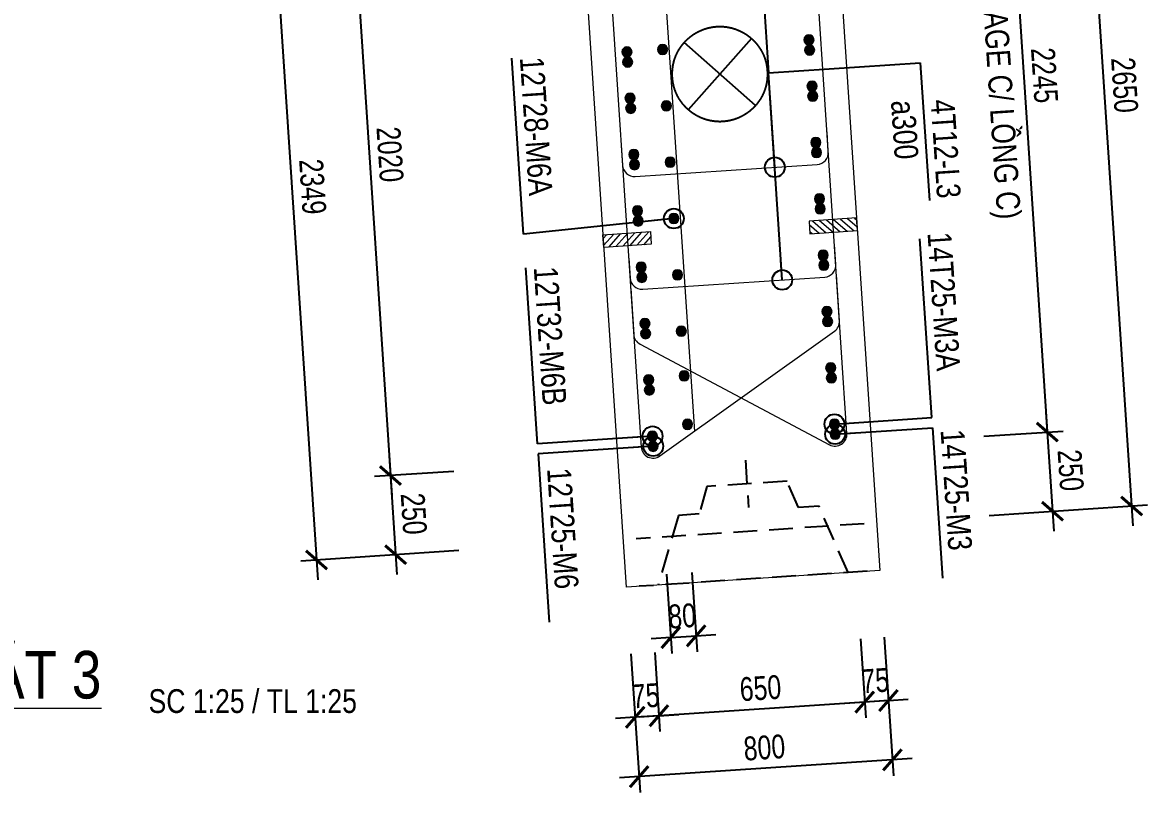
# Model space of a CAD drawing. Header units: millimetres. Extents: x 2611025 to 4139346, y -89870 to 101087.
# Drawn here: x 3263236 to 3277421, y -24402 to -14695 of the extents above; entities that cross this region are included whole.
import ezdxf
from ezdxf.enums import TextEntityAlignment as Align

# ---------------------------------------------------------------- set-up
doc = ezdxf.new("R2010")
doc.units = ezdxf.units.MM
doc.header["$LTSCALE"] = 1200
doc.header["$PDMODE"] = 35
doc.linetypes.add('CENTER', pattern=[2, 1.25, -0.25, 0.25, -0.25])
doc.linetypes.add('HIDDEN', pattern=[0.375, 0.25, -0.125])
for name, color, linetype, lineweight in [('5', 5, 'Continuous', 13), ('BOUND', 3, 'Continuous', 20), ('CWS', 8, 'HIDDEN', 9), ('ENOTE', 2, 'Continuous', 15), ('GRID', 74, 'CENTER', 15), ('LEADER', 8, 'Continuous', 9), ('MCT', 6, 'Continuous', 20), ('TEXTEN', 3, 'Continuous', 13), ('TEXTMA', 2, 'Continuous', 13), ('TEXTVN', 2, 'Continuous', 20), ('TIE', 4, 'Continuous', 13)]:
    doc.layers.add(name, color=color, linetype=linetype, lineweight=lineweight)
for name, color, linetype in [('CDC.02.DIM', 1, 'Continuous'), ('CDC.04.HIDDEN', 8, 'HIDDEN'), ('MIE', 5, 'HIDDEN')]:
    doc.layers.add(name, color=color, linetype=linetype)
doc.styles.add('DB_Arial', font='arial.ttf', dxfattribs={"width": 0.8})
doc.styles.add('SMTEXT', font='arial.ttf', dxfattribs={"width": 0.75})
doc.dimstyles.new('BSV25', dxfattribs={"dimtxt": 300, "dimasz": 250, "dimexe": 200, "dimexo": 0, "dimgap": 108, "dimtad": 1, "dimdec": 0, "dimlfac": 0.25, "dimdsep": 46, "dimtxsty": 'SMTEXT', "dimblk": 'ARCHTICK', "dimcen": 100, "dimdle": 250, "dimclrd": 256, "dimclre": 256, "dimclrt": 2, "dimadec": 0, "dimazin": 0, "dimtfac": 1, "dimtdec": 0, "dimtix": 1, "dimtmove": 2, "dimatfit": 3, "dimfxl": 800, "dimfxlon": 1, "dimtolj": 1, "dimtzin": 0, "dimarcsym": 0})

# ---------------------------------------------------------------- blocks, each defined once
blk = doc.blocks.new('cws800')
at = {"layer": 'CDC.04.HIDDEN'}
for p, q in [((-599.9999999998836, 1440.217173506608), (-599.9999999998836, -1440.217173506608)), ((0, 1440.217173506608), (0, -1440.217173506608))]:
    blk.add_line(p, q, dxfattribs=at)
for points in [[(0, 1200), (-860, 888.2171735063894), (-860, 627.473455327563), (-1199.999999999767, 507.1904364598886), (-1199.999999999767, -507.1904364598886), (-859.9999999997672, -627.473455327854), (-859.9999999997672, -888.217173506433), (0, -1200)], [(-1499.999999999767, 0), (-899.9999999997672, 0)]]:
    blk.add_lwpolyline(points, dxfattribs=at)
blk = doc.blocks.new('mct1')
at = {"lineweight": 9}
h = blk.add_hatch(color=256, dxfattribs=at)
h.dxf.hatch_style = 1
h.paths.add_polyline_path([(-16, 0, 1), (16, 0, 1)])
blk.add_circle((0, 0), 16, dxfattribs=at)
blk = doc.blocks.new('_ArchTick')
at = {"color": 0, "linetype": 'ByBlock', "const_width": 0.15}
blk.add_lwpolyline([(-0.5, -0.5), (0.5, 0.5)], dxfattribs=at)
blk = doc.blocks.new('*D544')
at = {"layer": 'CDC.02.DIM', "lineweight": -2, "transparency": 16777216}
for p, q in [((3276504.860607076, -9963.927750100818), (3277237.939031924, -21039.69389446275)), ((3275723.117965526, -10266.21642402673), (3276720.934736659, -10200.17332259833)), ((3276423.174839661, -20843.07418282228), (3277420.991610793, -20777.03108139388))]:
    blk.add_line(p, q, dxfattribs=at)
at = {"layer": 'Defpoints', "color": 0, "transparency": 16777216}
for p in [(3273306.534991135, -10426.16426125006), (3277221.428256567, -20790.23970167956), (3274006.987413546, -21002.99583965287)]:
    blk.add_point(p, dxfattribs=at)
at = {"layer": 'CDC.02.DIM', "lineweight": -2, "transparency": 16777216, "xscale": 250, "yscale": 250, "zscale": 250}
for p, rotation in [((3276521.371382433, -10213.38194288401), 93.78674715767883), ((3277221.428256567, -20790.23970167956), 273.7867471576789)]:
    blk.add_blockref('_ArchTick', p, dxfattribs=dict(at, rotation=rotation))
at = {"layer": 'CDC.02.DIM', "color": 2, "transparency": 16777216, "insert": (3277132.001517793, -15484.56222024298), "char_height": 300, "attachment_point": 5, "rotation": 273.78674715767886, "style": 'SMTEXT'}
blk.add_mtext('\\A1;2650', dxfattribs=at)
blk = doc.blocks.new('*D545')
at = {"layer": 'CDC.02.DIM', "lineweight": -2, "transparency": 16777216}
for p, q in [((3275548.021760587, -10649.08866351264), (3276174.079159366, -20107.92022475819)), ((3274766.279119038, -10951.37733743855), (3275764.095890171, -10885.33423601015)), ((3275359.314967103, -19911.30051311775), (3276357.131738236, -19845.25741168935))]:
    blk.add_line(p, q, dxfattribs=at)
at = {"layer": 'Defpoints', "color": 0, "transparency": 16777216}
for p in [(3272983.718540167, -11069.36075134631), (3276157.568384009, -19858.46603197503), (3272943.127540984, -20071.2221699486)]:
    blk.add_point(p, dxfattribs=at)
at = {"layer": 'CDC.02.DIM', "lineweight": -2, "transparency": 16777216, "xscale": 250, "yscale": 250, "zscale": 250}
for p, rotation in [((3275564.532535944, -10898.54285629583), 93.78674715767883), ((3276157.568384009, -19858.46603197503), 273.7867471576789)]:
    blk.add_blockref('_ArchTick', p, dxfattribs=dict(at, rotation=rotation))
at = {"layer": 'CDC.02.DIM', "color": 2, "transparency": 16777216, "insert": (3276121.65215827, -15361.25584209664), "char_height": 300, "attachment_point": 5, "rotation": 273.78674715767886, "style": 'SMTEXT'}
blk.add_mtext('\\A1;2245', dxfattribs=at)
blk = doc.blocks.new('*D546')
at = {"layer": 'CDC.02.DIM', "lineweight": -2, "transparency": 16777216}
for p, q in [((3276141.057608651, -19609.01183919175), (3276240.12473055, -21105.77431037044)), ((3275359.314967102, -19911.30051311766), (3276357.131738235, -19845.25741168926)), ((3275425.360538287, -20909.15459873001), (3276423.17730942, -20843.11149730161))]:
    blk.add_line(p, q, dxfattribs=at)
at = {"layer": 'Defpoints', "color": 0, "transparency": 16777216}
for p in [(3272943.127540984, -20071.22216994848), (3276223.613955193, -20856.32011758728), (3273009.210429441, -21069.07378562001)]:
    blk.add_point(p, dxfattribs=at)
at = {"layer": 'CDC.02.DIM', "lineweight": -2, "transparency": 16777216, "xscale": 250, "yscale": 250, "zscale": 250}
for p, rotation in [((3276157.568384008, -19858.46603197494), 93.78674715767883), ((3276223.613955193, -20856.32011758728), 273.7867471576789)]:
    blk.add_blockref('_ArchTick', p, dxfattribs=dict(at, rotation=rotation))
at = {"layer": 'CDC.02.DIM', "color": 2, "transparency": 16777216, "insert": (3276451.192867894, -20340.14447274231), "char_height": 300, "attachment_point": 5, "rotation": 273.78674715767886, "style": 'SMTEXT'}
blk.add_mtext('\\A1;250', dxfattribs=at)
blk = doc.blocks.new('*D548')
at = {"layer": 'CDC.02.DIM', "lineweight": -2, "transparency": 16777216}
for p, q in [((3266306.636971117, -11844.83120574555), (3266960.25491315, -21720.06314320402)), ((3267121.40116338, -12041.45091738604), (3266123.584392247, -12107.49401881444)), ((3267741.997554699, -21417.77446927814), (3266744.180783566, -21483.81757070654))]:
    blk.add_line(p, q, dxfattribs=at)
at = {"layer": 'Defpoints', "color": 0, "transparency": 16777216}
for p in [(3270193.03421525, -11838.14688495811), (3270813.630607077, -21214.47043681663), (3266943.744137793, -21470.60895042084)]:
    blk.add_point(p, dxfattribs=at)
at = {"layer": 'CDC.02.DIM', "lineweight": -2, "transparency": 16777216, "xscale": 250, "yscale": 250, "zscale": 250}
for p, rotation in [((3266323.147746474, -12094.28539852874), 93.78674715767883), ((3266943.744137793, -21470.60895042084), 273.7867471576789)]:
    blk.add_blockref('_ArchTick', p, dxfattribs=dict(at, rotation=rotation))
at = {"layer": 'CDC.02.DIM', "color": 2, "transparency": 16777216, "insert": (3266894.149736276, -16765.19181495631), "char_height": 300, "attachment_point": 5, "rotation": 273.78674715767886, "style": 'SMTEXT'}
blk.add_mtext('\\A1;2349', dxfattribs=at)
blk = doc.blocks.new('*D549')
at = {"layer": 'CDC.02.DIM', "lineweight": -2, "transparency": 16777216}
for p, q in [((3267325.492385134, -12096.6518971014), (3267892.028582859, -20656.20327063891)), ((3268140.256577397, -12293.27160874187), (3267142.439806264, -12359.31471017026)), ((3268673.771224408, -20353.91459671303), (3267675.954453275, -20419.95769814143))]:
    blk.add_line(p, q, dxfattribs=at)
at = {"layer": 'Defpoints', "color": 0, "transparency": 16777216}
for p in [(3270214.072858146, -12156.01067774155), (3270747.587505595, -20216.65366568379), (3267875.517807502, -20406.74907785575)]:
    blk.add_point(p, dxfattribs=at)
at = {"layer": 'CDC.02.DIM', "lineweight": -2, "transparency": 16777216, "xscale": 250, "yscale": 250, "zscale": 250}
for p, rotation in [((3267342.003160491, -12346.10608988459), 93.78674715767883), ((3267875.517807502, -20406.74907785575), 273.7867471576789)]:
    blk.add_blockref('_ArchTick', p, dxfattribs=dict(at, rotation=rotation))
at = {"layer": 'CDC.02.DIM', "color": 2, "transparency": 16777216, "insert": (3267869.362182289, -16359.17898183136), "char_height": 300, "attachment_point": 5, "rotation": 273.78674715767886, "style": 'SMTEXT'}
blk.add_mtext('\\A1;2020', dxfattribs=at)
blk = doc.blocks.new('*D550')
at = {"layer": 'CDC.02.DIM', "lineweight": -2, "transparency": 16777216}
for p, q in [((3267859.007032149, -20157.29488507326), (3267958.069215126, -21653.98273621878)), ((3268673.771224412, -20353.91459671373), (3267675.954453279, -20419.95769814213)), ((3268739.811856675, -21351.69406229287), (3267741.995085542, -21417.73716372126))]:
    blk.add_line(p, q, dxfattribs=at)
at = {"layer": 'Defpoints', "color": 0, "transparency": 16777216}
for p in [(3270747.587505595, -20216.65366568472), (3270813.628137912, -21214.4331312603), (3267941.558439769, -21404.52854343559)]:
    blk.add_point(p, dxfattribs=at)
at = {"layer": 'CDC.02.DIM', "lineweight": -2, "transparency": 16777216, "xscale": 250, "yscale": 250, "zscale": 250}
for p, rotation in [((3267875.517807506, -20406.74907785645), 93.78674715767883), ((3267941.558439769, -21404.52854343559), 273.7867471576789)]:
    blk.add_blockref('_ArchTick', p, dxfattribs=dict(at, rotation=rotation))
at = {"layer": 'CDC.02.DIM', "color": 2, "transparency": 16777216, "insert": (3268169.13982193, -20888.39020860719), "char_height": 300, "attachment_point": 5, "rotation": 273.78674715767886, "style": 'SMTEXT'}
blk.add_mtext('\\A1;250', dxfattribs=at)
blk = doc.blocks.new('tremie')
at = {"layer": 'MIE', "color": 74, "ltscale": 1000}
for p, q in [((424.2640687227249, -424.2640687111998), (-424.2640687087551, 424.2640687113162)), ((424.2640687217936, 424.2640687118983), (-424.2640687078238, -424.2640687117819))]:
    blk.add_line(p, q, dxfattribs=at)
at = {"layer": 'MIE', "ltscale": 500}
blk.add_circle((0, 0), 600, dxfattribs=at)
blk = doc.blocks.new('*D557')
at = {"layer": 'CDC.02.DIM', "lineweight": -2, "transparency": 16777216}
for p, q in [((3274151.558224109, -23192.35360295523), (3274217.638641338, -24190.16790354368)), ((3270958.552462224, -23403.81093808915), (3271024.632879454, -24401.6252386776)), ((3274453.87613304, -23974.08493911868), (3270761.963220861, -24218.58248286726))]:
    blk.add_line(p, q, dxfattribs=at)
at = {"layer": 'Defpoints', "color": 0, "transparency": 16777216}
for p in [(3274046.217727133, -21601.71209793587), (3270853.211965255, -21813.16943315981), (3271011.416796008, -24202.06237855993)]:
    blk.add_point(p, dxfattribs=at)
at = {"layer": 'CDC.02.DIM', "lineweight": -2, "transparency": 16777216, "xscale": 250, "yscale": 250, "zscale": 250}
for p, rotation in [((3274204.422557893, -23990.60504342601), 3.788889876272385), ((3271011.416796008, -24202.06237855993), 183.7888898762724)]:
    blk.add_blockref('_ArchTick', p, dxfattribs=dict(at, rotation=rotation))
at = {"layer": 'CDC.02.DIM', "color": 2, "transparency": 16777216, "insert": (3272590.661329073, -23835.73265793658), "char_height": 300, "attachment_point": 5, "rotation": 3.788889876272409, "style": 'SMTEXT'}
blk.add_mtext('\\A1;800', dxfattribs=at)
blk = doc.blocks.new('*D558')
at = {"layer": 'CDC.02.DIM', "lineweight": -2, "transparency": 16777216}
for p, q in [((3273802.653621006, -22463.81700262497), (3273868.734038235, -23461.63130321342)), ((3274101.557678107, -22444.02203196447), (3274167.638095336, -23441.83633255292)), ((3273855.51795479, -23262.06844309572), (3273606.064379643, -23278.58854740305)), ((3274154.42201189, -23242.27347243522), (3273855.51795479, -23262.06844309572)), ((3274154.42201189, -23242.27347243522), (3274403.875587038, -23225.75336812792))]:
    blk.add_line(p, q, dxfattribs=at)
at = {"layer": 'Defpoints', "color": 0, "transparency": 16777216}
for p in [(3273746.873436956, -21621.53622311293), (3274045.777494057, -21601.74125244428), (3273855.51795479, -23262.06844309572)]:
    blk.add_point(p, dxfattribs=at)
at = {"layer": 'CDC.02.DIM', "lineweight": -2, "transparency": 16777216, "xscale": 250, "yscale": 250, "zscale": 250}
for p, rotation in [((3273855.51795479, -23262.06844309572), 3.788889876272409), ((3274154.42201189, -23242.27347243522), 183.7888898762724)]:
    blk.add_blockref('_ArchTick', p, dxfattribs=dict(at, rotation=rotation))
at = {"layer": 'CDC.02.DIM', "color": 2, "transparency": 16777216, "insert": (3273987.752203249, -22992.18247829069), "char_height": 300, "attachment_point": 5, "rotation": 3.788889876272409, "style": 'SMTEXT'}
blk.add_mtext('\\A1;75', dxfattribs=at)
blk = doc.blocks.new('*D559')
at = {"layer": 'CDC.02.DIM', "lineweight": -2, "transparency": 16777216}
for p, q in [((3273802.213387934, -22463.84615718425), (3273868.293805163, -23461.6604577727)), ((3271207.896206403, -22635.65524198048), (3271273.976623632, -23633.46954256893)), ((3274104.531296864, -23245.57749334766), (3271011.30696504, -23450.42678675856))]:
    blk.add_line(p, q, dxfattribs=at)
at = {"layer": 'Defpoints', "color": 0, "transparency": 16777216}
for p in [(3273746.43320388, -21621.5653776213), (3271152.116022354, -21793.37446249096), (3271260.760540186, -23433.90668245123)]:
    blk.add_point(p, dxfattribs=at)
at = {"layer": 'CDC.02.DIM', "lineweight": -2, "transparency": 16777216, "xscale": 250, "yscale": 250, "zscale": 250}
for p, rotation in [((3273855.077721717, -23262.097597655), 3.788889876272385), ((3271260.760540186, -23433.90668245123), 183.7888898762724)]:
    blk.add_blockref('_ArchTick', p, dxfattribs=dict(at, rotation=rotation))
at = {"layer": 'CDC.02.DIM', "color": 2, "transparency": 16777216, "insert": (3272540.660783075, -23087.40108699672), "char_height": 300, "attachment_point": 5, "rotation": 3.788889876272409, "style": 'SMTEXT'}
blk.add_mtext('\\A1;650', dxfattribs=at)
blk = doc.blocks.new('*D560')
at = {"layer": 'CDC.02.DIM', "lineweight": -2, "transparency": 16777216}
for p, q in [((3270908.551916227, -22655.47936715494), (3270974.632333457, -23653.29366774336)), ((3271207.896206403, -22635.65524198618), (3271273.976623632, -23633.4695425746)), ((3270961.416250011, -23453.73080762569), (3270711.962674864, -23470.25091193302)), ((3271260.760540187, -23433.90668245693), (3270961.416250011, -23453.73080762569)), ((3271260.760540187, -23433.90668245693), (3271510.214115334, -23417.3865781496))]:
    blk.add_line(p, q, dxfattribs=at)
at = {"layer": 'Defpoints', "color": 0, "transparency": 16777216}
for p in [(3270852.771732179, -21813.19858766819), (3271152.116022354, -21793.37446249096), (3270961.416250011, -23453.73080762569)]:
    blk.add_point(p, dxfattribs=at)
at = {"layer": 'CDC.02.DIM', "lineweight": -2, "transparency": 16777216, "xscale": 250, "yscale": 250, "zscale": 250}
for p, rotation in [((3270961.416250011, -23453.73080762569), 3.788889876272409), ((3271260.760540187, -23433.90668245693), 183.7888898762724)]:
    blk.add_blockref('_ArchTick', p, dxfattribs=dict(at, rotation=rotation))
at = {"layer": 'CDC.02.DIM', "color": 2, "transparency": 16777216, "insert": (3271093.870615009, -23183.83026556647), "char_height": 300, "attachment_point": 5, "rotation": 3.788889876272409, "style": 'SMTEXT'}
blk.add_mtext('\\A1;75', dxfattribs=at)
blk = doc.blocks.new('*D561')
at = {"layer": 'CDC.02.DIM', "lineweight": -2, "transparency": 16777216}
for p, q in [((3271357.53780552, -21650.08838110787), (3271423.618222749, -22647.90268169632)), ((3271676.8363311, -21628.94278339631), (3271742.91674833, -22626.75708398476)), ((3271729.700664884, -22427.19422386706), (3271979.154240031, -22410.67411955973)), ((3271410.402139303, -22448.33982157861), (3271160.948564156, -22464.85992588595)), ((3271410.402139303, -22448.33982157861), (3271729.700664884, -22427.19422386706))]:
    blk.add_line(p, q, dxfattribs=at)
at = {"layer": 'Defpoints', "color": 0, "transparency": 16777216}
for p in [(3271299.660450722, -20776.14032328929), (3271618.958976297, -20754.9947254959), (3271729.700664884, -22427.19422386706)]:
    blk.add_point(p, dxfattribs=at)
at = {"layer": 'CDC.02.DIM', "lineweight": -2, "transparency": 16777216, "xscale": 250, "yscale": 250, "zscale": 250}
for p, rotation in [((3271410.402139303, -22448.33982157861), 3.788889876272385), ((3271729.700664884, -22427.19422386706), 183.7888898762724)]:
    blk.add_blockref('_ArchTick', p, dxfattribs=dict(at, rotation=rotation))
at = {"layer": 'CDC.02.DIM', "color": 2, "transparency": 16777216, "insert": (3271552.793054217, -22177.16596966644), "char_height": 300, "attachment_point": 5, "rotation": 3.788889876272409, "style": 'SMTEXT'}
blk.add_mtext('\\A1;80', dxfattribs=at)
blk = doc.blocks.new('sp')
at = {"layer": '5', "lineweight": 20}
h = blk.add_hatch(dxfattribs=at)
h.set_pattern_fill('ANSI31', color=256, scale=500)
h.set_pattern_definition([(45, (0, 0), (-44.19417382415922, 44.19417382415922), [])])
h.paths.add_polyline_path([(80, 300), (-80, 300), (-80, -300), (80, -300)])
blk.add_lwpolyline([(-80, -300), (80, -300), (80, 300), (-80, 300)], close=True, dxfattribs=at)

msp = doc.modelspace()

# ---------------------------------------------------------------- linework, layer by layer
at = {"layer": 'BOUND'}
msp.add_lwpolyline([(3270853.211965256, -21813.16943315983), (3270193.03421525, -11838.14688495938), (3264061.45564225, -5706.568311960626), (3254183.085744947, -5706.568311960626), (3254185.085744947, -2506.568311960611), (3265386.939041845, -2506.568311960611), (3273306.534991135, -10426.16426125001), (3274046.217727133, -21601.71209793592)], close=True, dxfattribs=at)
at = {"layer": 'TIE'}
msp.add_line((3271176.67600299, -11831.27330988199), (3271707.692247397, -19849.6186002858), dxfattribs=at)
for points in [[(3270905.063623573, -18049.86804433861), (3270943.277626562, -18626.8994895451, 0.2597757491543846), (3271022.615994037, -18749.47576503533), (3273411.64472082, -20017.73391982117, 0.5875841405459742), (3273631.650643521, -19875.33351915477), (3273057.199340171, -11201.11883854477, 0.523929934994877), (3272845.57477508, -11074.42234482891)], [(3272845.57477508, -11074.42234482891), (3270607.746092412, -12089.28485561996, 0.3123962946542712), (3270520.026367328, -12235.80547451328), (3271037.333461952, -20047.14260405775, 0.5875841405461516), (3271274.196640908, -20159.28677282653), (3273475.113696891, -18587.05869845413, 0.259775749151218), (3273537.594808112, -18455.09040450906), (3273499.380805132, -17878.05895946764)], [(3270785.673769197, -16247.08124273615), (3270802.193873512, -16496.5348178823, 0.414213562373095), (3270961.778081189, -16636.29490038259), (3273256.750972536, -16484.3099406906, 0.414213562373095), (3273396.511055036, -16324.72573301401), (3273379.990950723, -16075.2721578674)], [(3270879.729604592, -17667.3243571928), (3270896.249708907, -17916.77793233895, 0.414213562373095), (3271055.833916583, -18056.53801483924), (3273350.806807931, -17904.55305514725, 0.414213562373095), (3273490.566890431, -17744.96884747066), (3273474.046786117, -17495.51527232405)]]:
    msp.add_lwpolyline(points, format="xyb", dxfattribs=at)

# ---------------------------------------------------------------- block references
at = {"layer": 'CWS', "rotation": 273.7888898778787}
msp.add_blockref('cws800', (3272449.714846195, -21707.44076554787), dxfattribs=at)
at = {"layer": 'ENOTE', "rotation": 273.7888898778785}
msp.add_blockref('sp', (3273458.262680233, -17259.01857906424), dxfattribs=at)
at = {"layer": 'ENOTE', "xscale": -1, "rotation": 93.78888987787853}
msp.add_blockref('sp', (3270858.555917113, -17431.18458986685), dxfattribs=at)
at = {"layer": 'GRID', "rotation": 3.461296033722566}
msp.add_blockref('tremie', (3272028.810587722, -15345.44793960634), dxfattribs=at)
at = {"layer": 'MCT', "xscale": -4, "yscale": 4, "zscale": 4, "rotation": 180}
for p in [(3273152.783074555, -14914.39468114516), (3270857.810183206, -15066.37964083785), (3271307.400094477, -15036.60547452846), (3273161.241367965, -15042.11491162011), (3270866.268476616, -15194.09987131281), (3273191.352698841, -15496.79600789859), (3270896.379807492, -15648.78096759129), (3273199.810992251, -15624.51623837354), (3270904.838100902, -15776.50119806624), (3271354.428012173, -15746.72703175685), (3273238.380616539, -16206.91756512686), (3270943.40772519, -16358.90252481955), (3273246.838909949, -16334.63779560181), (3270951.8660186, -16486.62275529451), (3271401.455929871, -16456.84858898511), (3273285.408534235, -16917.03912235524), (3270990.435642886, -17069.02408204794), (3273293.866827645, -17044.75935283019), (3270998.893936297, -17196.74431252289), (3271448.483847568, -17166.9701462135), (3273332.436451933, -17627.16067958351), (3271037.463560584, -17779.1456392762), (3273340.894745343, -17754.88091005846), (3271045.921853994, -17906.86586975116), (3271495.511765265, -17877.09170344177), (3273379.46436963, -18337.28223681178), (3271084.491478282, -18489.26719650447), (3273387.92266304, -18465.00246728673), (3271092.949771692, -18616.98742697942), (3271542.539682963, -18587.21326067003), (3273426.492287328, -19047.40379404016), (3271131.519395978, -19199.38875373286), (3271579.772819133, -19149.43361684326), (3273434.950580738, -19175.12402451511), (3271139.977689388, -19327.10898420781), (3271620.242130239, -19760.5202145533), (3273473.520205025, -19757.52535126843), (3271178.547313676, -19909.51031096112), (3273481.978498436, -19885.24558174338), (3271187.005607086, -20037.23054143607)]:
    msp.add_blockref('mct1', p, dxfattribs=at)

# ---------------------------------------------------------------- texts
at = {"layer": 'TEXTEN', "style": 'DB_Arial', "width": 0.8}
for s, p in [('a300', (3274235.491511998, -16429.27146976646)), ('4T12-L3', (3274769.091321283, -16920.01013537934))]:
    msp.add_text(s, height=300, rotation=273.7894688813846, dxfattribs=at).set_placement(p, align=Align.RIGHT)
at = {"layer": 'TEXTMA', "style": 'DB_Arial', "width": 0.8}
for s, rotation, p in [('12T28-M6A', 273.7840886703913, (3269507.169429657, -15138.60807959568)), ('14T25-M3A', 273.784604438941, (3274647.052236867, -17348.16160872469)), ('12T32-M6B', 273.7840886703913, (3269682.23812738, -17782.02018651991)), ('14T25-M3', 273.7888898770913, (3274811.525933738, -19834.42030080881)), ('12T25-M6', 273.7888898770913, (3269850.166165362, -20320.63219332085))]:
    msp.add_text(s, height=299.9999999999999, rotation=rotation, dxfattribs=at).set_placement(p)
at = {"layer": 'TEXTVN', "style": 'DB_Arial', "width": 0.8}
msp.add_text('(CAGE C/ LỒNG C)', height=300, rotation=273.7867471479103, dxfattribs=at).set_placement((3275330.943088333, -14209.99650370255, 5.190219204062595e-05))
at = {"layer": 'TEXTVN', "lineweight": 20, "style": 'DB_Arial', "width": 0.8}
msp.add_text('%%USECTION 3/ MẶT CẮT 3', height=600, dxfattribs=at).set_placement((3264230.669350452, -23216.93083997835), align=Align.RIGHT)
msp.add_text('SC 1:25 / TL 1:25', height=300, dxfattribs=at).set_placement((3264825.736961997, -23399.17124439259))

# ---------------------------------------------------------------- dimensions: what is measured, and where the dimension line sits
at = {"layer": 'CDC.02.DIM'}
for base, p1, p2, angle, picture, middle in [((3277221.428256567, -20790.23970167956), (3273306.534991135, -10426.16426125001), (3274006.987413545, -21002.99583965291), 273.7867471475, '*D544', (3277132.001517793, -15484.5622202431)), ((3276157.568384009, -19858.46603197503), (3272983.718540167, -11069.36075134629), (3272943.127540984, -20071.22216994858), 273.7867471475, '*D545', (3276121.65215827, -15361.25584209678)), ((3266943.744137793, -21470.60895042084), (3270193.03421525, -11838.1468849581), (3270813.630607077, -21214.47043681664), 273.7867471475, '*D548', (3266894.149736276, -16765.19181495646)), ((3267875.517807502, -20406.74907785575), (3270214.072858146, -12156.01067774156), (3270747.587505595, -20216.65366568377), 273.7867471475, '*D549', (3267869.362182289, -16359.17898183147)), ((3276223.613955193, -20856.32011758728), (3272943.127540984, -20071.22216994847), (3273009.21042944, -21069.07378562), 273.7867471475, '*D546', (3276451.192867894, -20340.14447274245)), ((3267941.558439769, -21404.52854343559), (3270747.587505595, -20216.6536656847), (3270813.628137912, -21214.43313126029), 273.7867471475, '*D550', (3268169.13982193, -20888.39020860734)), ((3271729.700664884, -22427.19422386706), (3271299.660450722, -20776.14032328928), (3271618.958976298, -20754.99472549588), 183.7888898762724, '*D561', (3271552.793054217, -22177.16596966644)), ((3271011.416796008, -24202.06237855993), (3274046.217727133, -21601.71209793592), (3270853.211965255, -21813.16943315983), 183.7888898762724, '*D557', (3272590.661329073, -23835.73265793658)), ((3271260.760540186, -23433.90668245123), (3273746.433203881, -21621.56537762129), (3271152.116022355, -21793.37446249097), 183.7888898762724, '*D559', (3272540.660783075, -23087.40108699672)), ((3273855.51795479, -23262.06844309572), (3274045.777494057, -21601.74125244429), (3273746.873436957, -21621.53622311291), 183.7888898762724, '*D558', (3273987.752203249, -22992.18247829069)), ((3270961.416250011, -23453.73080762569), (3271152.116022355, -21793.37446249097), (3270852.771732179, -21813.1985876682), 183.7888898762724, '*D560', (3271093.870615009, -23183.83026556647))]:
    dim = msp.add_linear_dim(base=base, p1=p1, p2=p2, angle=angle, dimstyle='BSV25', dxfattribs=at)
    dim.commit()
    dim.dimension.update_dxf_attribs({"geometry": picture, "text_midpoint": middle})

# ---------------------------------------------------------------- leaders
at = {"layer": 'LEADER'}
for points in [[(3272467.172081922, -12669.76284297796), (3272643.427052916, -15331.0470682438), (3274555.23939105, -15204.41757492647), (3274670.272446494, -16941.15053447122)], [(3272561.233752769, -14090.00557098068), (3272643.427052916, -15331.0470682438), (3274555.23939105, -15204.41757492647), (3274670.272446494, -16941.15053447122)], [(3271448.483847568, -17166.9701462135), (3269554.034205579, -17362.39159087751), (3269407.387446211, -15145.207759925)], [(3272721.987419902, -16519.72474550091), (3272643.427052916, -15331.0470682438), (3274555.23939105, -15204.41757492647), (3274670.272446494, -16941.15053447122)], [(3272815.922969094, -17939.97582593113), (3272643.427052916, -15331.0470682438), (3274555.23939105, -15204.41757492647), (3274670.272446494, -16941.15053447122)], [(3273473.524981459, -19757.52503512854), (3274700.842647008, -19676.3379189566), (3274551.796423872, -17423.18407803607)], [(3271180.635951648, -19909.79784809212), (3269729.102903302, -20005.80369780173), (3269582.456143933, -17788.61986684923)], [(3273481.978498435, -19885.24558174257), (3274709.290088157, -19803.96666851426), (3274834.842880948, -21699.81383962855)], [(3271189.051234237, -20036.9494123051), (3269737.526235978, -20133.07689563635), (3269878.014341182, -22254.44728418121)]]:
    msp.add_leader(points, dimstyle='BSV25', override={"dimldrblk": 'Origin'}, dxfattribs=at)

doc.saveas('drawing.dxf')
